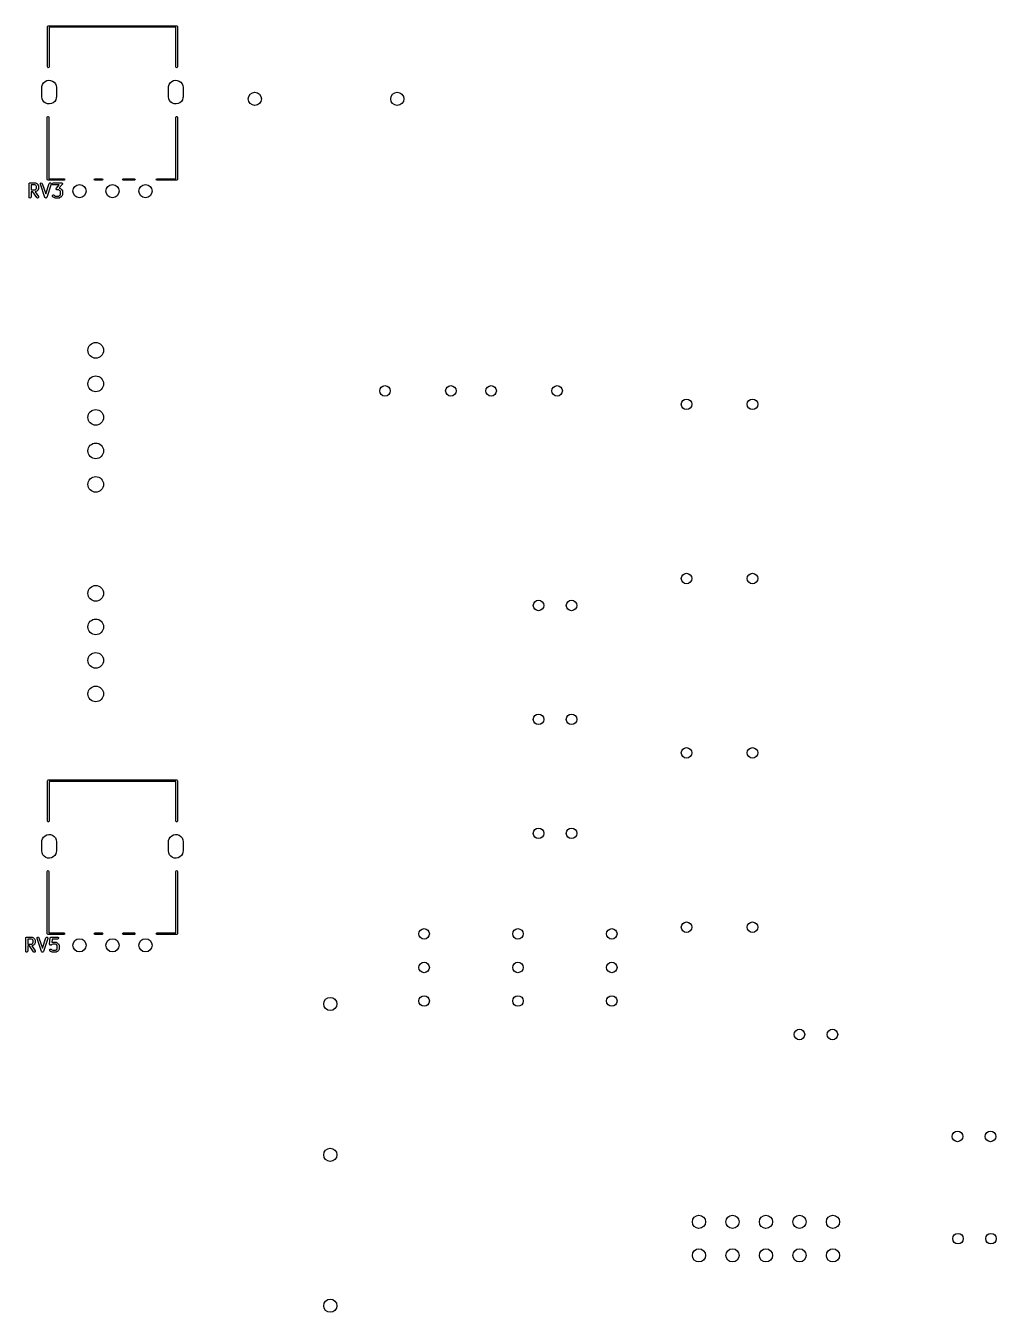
# Model space of a CAD drawing. Extents: x 62 to 226, y -145 to -46.
# Drawn here: x 62 to 135.6, y -143.4 to -45.9 of the extents above; entities that cross this region are included whole.
import ezdxf

# ---------------------------------------------------------------- set-up
doc = ezdxf.new("R2010")
doc.units = 0
doc.layers.add('BLACK', color=7, linetype='CONTINUOUS')

msp = doc.modelspace()

# ---------------------------------------------------------------- linework, layer by layer
at = {"layer": 'BLACK', "linetype": 'CONTINUOUS'}
for p, q in [((63.65, -45.95), (63.6676, -45.9076)), ((63.65, -49.01), (63.65, -45.95)), ((63.6676, -45.9076), (63.71, -45.89)), ((63.71, -45.89), (73.45, -45.89)), ((73.39, -46.01), (63.77, -46.01)), ((63.77, -46.01), (63.77, -49.01)), ((73.39, -49.01), (73.39, -46.01)), ((73.45, -45.89), (73.4924, -45.9076)), ((73.4924, -45.9076), (73.51, -45.95)), ((73.51, -45.95), (73.51, -49.01)), ((63.6676, -49.0524), (63.65, -49.01)), ((63.71, -49.07), (63.6676, -49.0524)), ((63.7524, -49.0524), (63.71, -49.07)), ((63.77, -49.01), (63.7524, -49.0524)), ((73.4076, -49.0524), (73.39, -49.01)), ((73.45, -49.07), (73.4076, -49.0524)), ((73.4924, -49.0524), (73.45, -49.07)), ((73.51, -49.01), (73.4924, -49.0524)), ((63.23, -50.57), (63.2359, -50.4897)), ((63.23, -51.27), (63.23, -50.57)), ((63.2359, -50.4897), (63.2775, -50.3463)), ((63.2775, -50.3463), (63.3562, -50.2194)), ((63.3562, -50.2194), (63.4661, -50.1184)), ((63.4661, -50.1184), (63.5991, -50.0506)), ((63.5991, -50.0506), (63.7455, -50.0211)), ((63.7455, -50.0211), (63.8944, -50.032)), ((63.8944, -50.032), (64.0348, -50.0826)), ((64.0348, -50.0826), (64.1565, -50.1691)), ((64.1565, -50.1691), (64.2505, -50.2851)), ((64.2505, -50.2851), (64.3097, -50.4221)), ((64.3097, -50.4221), (64.33, -50.57)), ((64.33, -50.57), (64.33, -51.27)), ((72.83, -50.57), (72.8359, -50.4897)), ((72.83, -51.27), (72.83, -50.57)), ((72.8359, -50.4897), (72.8775, -50.3463)), ((72.8775, -50.3463), (72.9562, -50.2194)), ((72.9562, -50.2194), (73.0661, -50.1184)), ((73.0661, -50.1184), (73.1991, -50.0506)), ((73.1991, -50.0506), (73.3455, -50.0211)), ((73.3455, -50.0211), (73.4944, -50.032)), ((73.4944, -50.032), (73.6348, -50.0826)), ((73.6348, -50.0826), (73.7565, -50.1691)), ((73.7565, -50.1691), (73.8504, -50.2851)), ((73.8504, -50.2851), (73.9097, -50.4221)), ((73.9097, -50.4221), (73.93, -50.57)), ((73.93, -50.57), (73.93, -51.27)), ((63.2503, -51.4179), (63.23, -51.27)), ((63.3095, -51.5549), (63.2503, -51.4179)), ((63.4035, -51.6709), (63.3095, -51.5549)), ((64.2038, -51.6206), (64.0939, -51.7216)), ((64.2824, -51.4937), (64.2038, -51.6206)), ((64.3241, -51.3503), (64.2824, -51.4937)), ((64.33, -51.27), (64.3241, -51.3503)), ((72.8503, -51.4179), (72.83, -51.27)), ((72.9095, -51.5549), (72.8503, -51.4179)), ((73.0035, -51.6709), (72.9095, -51.5549)), ((73.8038, -51.6206), (73.6939, -51.7216)), ((73.8824, -51.4937), (73.8038, -51.6206)), ((73.9241, -51.3503), (73.8824, -51.4937)), ((73.93, -51.27), (73.9241, -51.3503)), ((63.5252, -51.7574), (63.4035, -51.6709)), ((63.6656, -51.808), (63.5252, -51.7574)), ((63.8145, -51.8189), (63.6656, -51.808)), ((63.9609, -51.7894), (63.8145, -51.8189)), ((64.0939, -51.7216), (63.9609, -51.7894)), ((73.1252, -51.7574), (73.0035, -51.6709)), ((73.2656, -51.808), (73.1252, -51.7574)), ((73.4145, -51.8189), (73.2656, -51.808)), ((73.5609, -51.7894), (73.4145, -51.8189)), ((73.6939, -51.7216), (73.5609, -51.7894)), ((63.64, -52.82), (63.6576, -52.7776)), ((63.64, -57.54), (63.64, -52.82)), ((63.6576, -52.7776), (63.7, -52.76)), ((63.7, -52.76), (63.7424, -52.7776)), ((63.7424, -52.7776), (63.76, -52.82)), ((63.76, -52.82), (63.76, -57.48)), ((73.39, -52.82), (73.4076, -52.7776)), ((73.39, -57.48), (73.39, -52.82)), ((73.4076, -52.7776), (73.45, -52.76)), ((73.45, -52.76), (73.4924, -52.7776)), ((73.4924, -52.7776), (73.51, -52.82)), ((73.51, -52.82), (73.51, -57.54)), ((63.76, -57.48), (64.89, -57.48)), ((64.89, -57.48), (64.9324, -57.4976)), ((64.9324, -57.4976), (64.95, -57.54)), ((67.2, -57.54), (67.2176, -57.4976)), ((67.2176, -57.4976), (67.26, -57.48)), ((67.26, -57.48), (67.79, -57.48)), ((67.79, -57.48), (67.8324, -57.4976)), ((67.8324, -57.4976), (67.85, -57.54)), ((69.35, -57.54), (69.3676, -57.4976)), ((69.3676, -57.4976), (69.41, -57.48)), ((69.41, -57.48), (70.24, -57.48)), ((70.24, -57.48), (70.2824, -57.4976)), ((70.2824, -57.4976), (70.3, -57.54)), ((71.9, -57.54), (71.9176, -57.4976)), ((71.9176, -57.4976), (71.96, -57.48)), ((71.96, -57.48), (73.39, -57.48)), ((62.2583, -57.8724), (62.2601, -57.8626)), ((62.2583, -58.8724), (62.2583, -57.8724)), ((62.2595, -57.8594), (62.2611, -57.8565)), ((62.2601, -57.8626), (62.2595, -57.8594)), ((62.2611, -57.8565), (62.2629, -57.8467)), ((62.2629, -57.8467), (62.2754, -57.8318)), ((62.2754, -57.8318), (62.2851, -57.8149)), ((62.2851, -57.8149), (62.2915, -57.8126)), ((62.2915, -57.8126), (62.2958, -57.8074)), ((62.2958, -57.8074), (62.315, -57.804)), ((62.315, -57.804), (62.3333, -57.7974)), ((62.3333, -57.7974), (62.7143, -57.7974)), ((62.4083, -57.9474), (62.4083, -58.3212)), ((62.6966, -57.9474), (62.4083, -57.9474)), ((62.4083, -58.3212), (62.6966, -58.3212)), ((62.5324, -58.4712), (62.4083, -58.4712)), ((62.4083, -58.4712), (62.4083, -58.8724)), ((62.8433, -58.9154), (62.5324, -58.4712)), ((62.7651, -57.9816), (62.6966, -57.9474)), ((62.6966, -58.3212), (62.7651, -58.2869)), ((62.7143, -57.7974), (62.7399, -57.8019)), ((62.7185, -58.4697), (62.7152, -58.4708)), ((62.7152, -58.4708), (62.9662, -58.8294)), ((62.7229, -58.4707), (62.7185, -58.4697)), ((62.7478, -58.4633), (62.7229, -58.4707)), ((62.7399, -57.8019), (62.7434, -57.8048)), ((62.7434, -57.8048), (62.7478, -57.8053)), ((62.7478, -57.8053), (62.8431, -57.8529)), ((62.8431, -58.4157), (62.7478, -58.4633)), ((62.7955, -58.012), (62.7651, -57.9816)), ((62.7651, -58.2869), (62.7955, -58.2565)), ((62.8298, -58.0806), (62.7955, -58.012)), ((62.7955, -58.2565), (62.8298, -58.188)), ((62.8298, -58.188), (62.8298, -58.0806)), ((62.8431, -57.8529), (62.8611, -57.8663)), ((62.8442, -58.4145), (62.8431, -58.4157)), ((62.8626, -58.4016), (62.8442, -58.4145)), ((62.8611, -57.8663), (62.8626, -57.867)), ((62.8626, -57.867), (62.9102, -57.9146)), ((62.9102, -58.354), (62.8626, -58.4016)), ((62.9102, -57.9146), (62.923, -57.933)), ((62.9109, -58.3525), (62.9102, -58.354)), ((62.9242, -58.3345), (62.9109, -58.3525)), ((62.923, -57.933), (62.9242, -57.9341)), ((62.9242, -57.9341), (62.9718, -58.0293)), ((62.9718, -58.2393), (62.9242, -58.3345)), ((62.9718, -58.0293), (62.9793, -58.0543)), ((62.9724, -58.2348), (62.9718, -58.2393)), ((62.9752, -58.2314), (62.9724, -58.2348)), ((62.9798, -58.2057), (62.9752, -58.2314)), ((62.9793, -58.0543), (62.9782, -58.0586)), ((62.9782, -58.0586), (62.9798, -58.0629)), ((62.9798, -58.0629), (62.9798, -58.2057)), ((63.1155, -57.8703), (63.1344, -57.8226)), ((63.1193, -57.8961), (63.1155, -57.8703)), ((63.4527, -58.8961), (63.1193, -57.8961)), ((63.1344, -57.8226), (63.1795, -57.7982)), ((63.1795, -57.7982), (63.2297, -57.8085)), ((63.2297, -57.8085), (63.2616, -57.8487)), ((63.2616, -57.8487), (63.5238, -58.6352)), ((63.5238, -58.6352), (63.786, -57.8487)), ((63.9283, -57.8961), (63.595, -58.8961)), ((63.6576, -57.5824), (63.64, -57.54)), ((63.7, -57.6), (63.6576, -57.5824)), ((63.705, -57.5979), (63.7, -57.6)), ((63.71, -57.6), (63.705, -57.5979)), ((64.89, -57.6), (63.71, -57.6)), ((63.786, -57.8487), (63.7984, -57.8258)), ((63.7984, -57.8258), (63.8421, -57.7989)), ((63.8421, -57.7989), (63.8929, -57.8064)), ((63.8929, -57.8064), (63.9269, -57.8448)), ((63.9269, -57.8448), (63.9283, -57.8961)), ((64.0214, -57.8594), (64.047, -57.8149)), ((64.0303, -57.9099), (64.0214, -57.8594)), ((64.0696, -57.9429), (64.0303, -57.9099)), ((64.047, -57.8149), (64.0952, -57.7974)), ((64.0952, -57.9474), (64.0696, -57.9429)), ((64.0952, -57.7974), (64.7143, -57.7974)), ((64.549, -57.9474), (64.0952, -57.9474)), ((64.306, -58.2518), (64.3081, -58.2462)), ((64.3125, -58.2709), (64.306, -58.2518)), ((64.3071, -58.2403), (64.3172, -58.2228)), ((64.3081, -58.2462), (64.3071, -58.2403)), ((64.316, -58.2908), (64.3125, -58.2709)), ((64.3206, -58.2947), (64.316, -58.2908)), ((64.3172, -58.2228), (64.3245, -58.2039)), ((64.3225, -58.3003), (64.3206, -58.2947)), ((64.3398, -58.3108), (64.3225, -58.3003)), ((64.3245, -58.2039), (64.549, -57.9474)), ((64.3553, -58.3238), (64.3398, -58.3108)), ((64.3637, -58.3253), (64.3553, -58.3238)), ((64.3664, -58.3269), (64.3637, -58.3253)), ((64.3698, -58.3264), (64.3664, -58.3269)), ((64.381, -58.3283), (64.3698, -58.3264)), ((64.5061, -58.3283), (64.381, -58.3283)), ((64.5746, -58.3626), (64.5061, -58.3283)), ((64.7707, -57.9218), (64.5432, -58.1818)), ((64.5432, -58.1818), (64.5495, -58.1829)), ((64.5495, -58.1829), (64.5529, -58.1857)), ((64.5529, -58.1857), (64.5573, -58.1863)), ((64.5573, -58.1863), (64.6526, -58.2339)), ((64.605, -58.393), (64.5746, -58.3626)), ((64.6393, -58.4615), (64.605, -58.393)), ((64.6393, -58.6642), (64.6393, -58.4615)), ((64.6526, -58.2339), (64.6706, -58.2472)), ((64.6706, -58.2472), (64.6721, -58.2479)), ((64.6721, -58.2479), (64.7197, -58.2955)), ((64.7143, -57.7974), (64.7254, -57.7993)), ((64.7197, -58.2955), (64.7326, -58.3139)), ((64.7254, -57.7993), (64.7288, -57.7988)), ((64.7288, -57.7988), (64.7315, -57.8004)), ((64.7315, -57.8004), (64.7399, -57.8019)), ((64.7326, -58.3139), (64.7337, -58.315)), ((64.7337, -58.315), (64.7814, -58.4103)), ((64.7399, -57.8019), (64.7554, -57.8149)), ((64.7554, -57.8149), (64.7727, -57.8254)), ((64.778, -57.9029), (64.7707, -57.9218)), ((64.7727, -57.8254), (64.7747, -57.831)), ((64.7747, -57.831), (64.7792, -57.8349)), ((64.7881, -57.8854), (64.778, -57.9029)), ((64.7792, -57.8349), (64.7827, -57.8548)), ((64.7814, -58.4103), (64.7888, -58.4352)), ((64.7827, -57.8548), (64.7893, -57.8739)), ((64.7893, -57.8739), (64.7871, -57.8795)), ((64.7871, -57.8795), (64.7881, -57.8854)), ((64.7888, -58.4352), (64.7878, -58.4396)), ((64.7878, -58.4396), (64.7893, -58.4438)), ((64.7893, -58.4438), (64.7893, -58.6819)), ((64.9324, -57.5824), (64.89, -57.6)), ((64.95, -57.54), (64.9324, -57.5824)), ((67.2176, -57.5824), (67.2, -57.54)), ((67.26, -57.6), (67.2176, -57.5824)), ((67.79, -57.6), (67.26, -57.6)), ((67.8324, -57.5824), (67.79, -57.6)), ((67.85, -57.54), (67.8324, -57.5824)), ((69.3676, -57.5824), (69.35, -57.54)), ((69.41, -57.6), (69.3676, -57.5824)), ((70.24, -57.6), (69.41, -57.6)), ((70.2824, -57.5824), (70.24, -57.6)), ((70.3, -57.54), (70.2824, -57.5824)), ((71.9176, -57.5824), (71.9, -57.54)), ((71.96, -57.6), (71.9176, -57.5824)), ((73.45, -57.6), (71.96, -57.6)), ((73.4924, -57.5824), (73.45, -57.6)), ((73.51, -57.54), (73.4924, -57.5824)), ((62.2759, -58.9206), (62.2583, -58.8724)), ((62.3203, -58.9462), (62.2759, -58.9206)), ((62.3708, -58.9373), (62.3203, -58.9462)), ((62.4038, -58.898), (62.3708, -58.9373)), ((62.4083, -58.8724), (62.4038, -58.898)), ((62.8853, -58.9448), (62.8433, -58.9154)), ((62.9364, -58.9404), (62.8853, -58.9448)), ((62.9727, -58.9041), (62.9364, -58.9404)), ((62.9662, -58.8294), (62.9772, -58.853)), ((62.9772, -58.853), (62.9727, -58.9041)), ((63.454, -58.8978), (63.4527, -58.8961)), ((63.4541, -58.8999), (63.454, -58.8978)), ((63.4698, -58.9177), (63.4541, -58.8999)), ((63.4845, -58.9363), (63.4698, -58.9177)), ((63.4867, -58.9367), (63.4845, -58.9363)), ((63.4881, -58.9383), (63.4867, -58.9367)), ((63.5116, -58.9418), (63.4881, -58.9383)), ((63.5348, -58.9466), (63.5116, -58.9418)), ((63.5367, -58.9455), (63.5348, -58.9466)), ((63.5388, -58.9459), (63.5367, -58.9455)), ((63.5591, -58.9334), (63.5388, -58.9459)), ((63.5799, -58.9221), (63.5591, -58.9334)), ((63.5807, -58.9201), (63.5799, -58.9221)), ((63.5826, -58.919), (63.5807, -58.9201)), ((63.595, -58.8961), (63.5826, -58.919)), ((64.0228, -58.7577), (64.0522, -58.7157)), ((64.0273, -58.8088), (64.0228, -58.7577)), ((64.0422, -58.8302), (64.0273, -58.8088)), ((64.0898, -58.8778), (64.0422, -58.8302)), ((64.0522, -58.7157), (64.1018, -58.7024)), ((64.0913, -58.8785), (64.0898, -58.8778)), ((64.1093, -58.8918), (64.0913, -58.8785)), ((64.1018, -58.7024), (64.1483, -58.7241)), ((64.2046, -58.9395), (64.1093, -58.8918)), ((64.1483, -58.7241), (64.1873, -58.7631)), ((64.1873, -58.7631), (64.2558, -58.7974)), ((64.209, -58.94), (64.2046, -58.9395)), ((64.2124, -58.9429), (64.209, -58.94)), ((64.2381, -58.9474), (64.2124, -58.9429)), ((64.5238, -58.9474), (64.2381, -58.9474)), ((64.2558, -58.7974), (64.5061, -58.7974)), ((64.5061, -58.7974), (64.5746, -58.7631)), ((64.528, -58.9458), (64.5238, -58.9474)), ((64.5324, -58.9469), (64.528, -58.9458)), ((64.5573, -58.9395), (64.5324, -58.9469)), ((64.6526, -58.8918), (64.5573, -58.9395)), ((64.5746, -58.7631), (64.605, -58.7327)), ((64.605, -58.7327), (64.6393, -58.6642)), ((64.6537, -58.8907), (64.6526, -58.8918)), ((64.6721, -58.8778), (64.6537, -58.8907)), ((64.7197, -58.8302), (64.6721, -58.8778)), ((64.7204, -58.8287), (64.7197, -58.8302)), ((64.7337, -58.8107), (64.7204, -58.8287)), ((64.7814, -58.7154), (64.7337, -58.8107)), ((64.7819, -58.711), (64.7814, -58.7154)), ((64.7848, -58.7076), (64.7819, -58.711)), ((64.7893, -58.6819), (64.7848, -58.7076)), ((63.65, -103.1), (63.6676, -103.058)), ((63.65, -106.16), (63.65, -103.1)), ((63.6676, -103.058), (63.71, -103.04)), ((63.71, -103.04), (73.45, -103.04)), ((73.39, -103.16), (63.77, -103.16)), ((63.77, -103.16), (63.77, -106.16)), ((73.39, -106.16), (73.39, -103.16)), ((73.45, -103.04), (73.4924, -103.058)), ((73.4924, -103.058), (73.51, -103.1)), ((73.51, -103.1), (73.51, -106.16)), ((63.6676, -106.202), (63.65, -106.16)), ((63.71, -106.22), (63.6676, -106.202)), ((63.7524, -106.202), (63.71, -106.22)), ((63.77, -106.16), (63.7524, -106.202)), ((73.4076, -106.202), (73.39, -106.16)), ((73.45, -106.22), (73.4076, -106.202)), ((73.4924, -106.202), (73.45, -106.22)), ((73.51, -106.16), (73.4924, -106.202)), ((63.4661, -107.268), (63.5991, -107.201)), ((63.5991, -107.201), (63.7455, -107.171)), ((63.7455, -107.171), (63.8944, -107.182)), ((63.8944, -107.182), (64.0348, -107.233)), ((64.0348, -107.233), (64.1565, -107.319)), ((73.0661, -107.268), (73.1991, -107.201)), ((73.1991, -107.201), (73.3455, -107.171)), ((73.3455, -107.171), (73.4944, -107.182)), ((73.4944, -107.182), (73.6348, -107.233)), ((73.6348, -107.233), (73.7565, -107.319)), ((63.23, -107.72), (63.2359, -107.64)), ((63.23, -108.42), (63.23, -107.72)), ((63.2359, -107.64), (63.2775, -107.496)), ((63.2775, -107.496), (63.3562, -107.369)), ((63.3562, -107.369), (63.4661, -107.268)), ((64.1565, -107.319), (64.2505, -107.435)), ((64.2505, -107.435), (64.3097, -107.572)), ((64.3097, -107.572), (64.33, -107.72)), ((64.33, -107.72), (64.33, -108.42)), ((72.83, -107.72), (72.8359, -107.64)), ((72.83, -108.42), (72.83, -107.72)), ((72.8359, -107.64), (72.8775, -107.496)), ((72.8775, -107.496), (72.9562, -107.369)), ((72.9562, -107.369), (73.0661, -107.268)), ((73.7565, -107.319), (73.8504, -107.435)), ((73.8504, -107.435), (73.9097, -107.572)), ((73.9097, -107.572), (73.93, -107.72)), ((73.93, -107.72), (73.93, -108.42)), ((63.2503, -108.568), (63.23, -108.42)), ((63.3095, -108.705), (63.2503, -108.568)), ((63.4035, -108.821), (63.3095, -108.705)), ((63.5252, -108.907), (63.4035, -108.821)), ((63.6656, -108.958), (63.5252, -108.907)), ((63.8145, -108.969), (63.6656, -108.958)), ((63.9609, -108.939), (63.8145, -108.969)), ((64.0939, -108.872), (63.9609, -108.939)), ((64.2038, -108.771), (64.0939, -108.872)), ((64.2824, -108.644), (64.2038, -108.771)), ((64.3241, -108.5), (64.2824, -108.644)), ((64.33, -108.42), (64.3241, -108.5)), ((72.8503, -108.568), (72.83, -108.42)), ((72.9095, -108.705), (72.8503, -108.568)), ((73.0035, -108.821), (72.9095, -108.705)), ((73.1252, -108.907), (73.0035, -108.821)), ((73.2656, -108.958), (73.1252, -108.907)), ((73.4145, -108.969), (73.2656, -108.958)), ((73.5609, -108.939), (73.4145, -108.969)), ((73.6939, -108.872), (73.5609, -108.939)), ((73.8038, -108.771), (73.6939, -108.872)), ((73.8824, -108.644), (73.8038, -108.771)), ((73.9241, -108.5), (73.8824, -108.644)), ((73.93, -108.42), (73.9241, -108.5)), ((63.64, -109.97), (63.6576, -109.928)), ((63.64, -114.69), (63.64, -109.97)), ((63.6576, -109.928), (63.7, -109.91)), ((63.7, -109.91), (63.7424, -109.928)), ((63.7424, -109.928), (63.76, -109.97)), ((63.76, -109.97), (63.76, -114.63)), ((73.39, -109.97), (73.4076, -109.928)), ((73.39, -114.63), (73.39, -109.97)), ((73.4076, -109.928), (73.45, -109.91)), ((73.45, -109.91), (73.4924, -109.928)), ((73.4924, -109.928), (73.51, -109.97)), ((73.51, -109.97), (73.51, -114.69)), ((62.0043, -115.022), (62.0061, -115.013)), ((62.0043, -116.022), (62.0043, -115.022)), ((62.0055, -115.009), (62.0071, -115.006)), ((62.0061, -115.013), (62.0055, -115.009)), ((62.0071, -115.006), (62.0089, -114.997)), ((62.0089, -114.997), (62.0214, -114.982)), ((62.0214, -114.982), (62.0311, -114.965)), ((62.0311, -114.965), (62.0375, -114.963)), ((62.0375, -114.963), (62.0418, -114.957)), ((62.0418, -114.957), (62.061, -114.954)), ((62.061, -114.954), (62.0793, -114.947)), ((62.0793, -114.947), (62.4603, -114.947)), ((62.4603, -114.947), (62.4859, -114.952)), ((62.4859, -114.952), (62.4894, -114.955)), ((62.4894, -114.955), (62.4938, -114.955)), ((62.4938, -114.955), (62.5891, -115.003)), ((62.5891, -115.003), (62.6071, -115.016)), ((62.6071, -115.016), (62.6086, -115.017)), ((62.6086, -115.017), (62.6562, -115.065)), ((62.8615, -115.02), (62.8804, -114.973)), ((62.8653, -115.046), (62.8615, -115.02)), ((62.8804, -114.973), (62.9255, -114.948)), ((62.9255, -114.948), (62.9757, -114.958)), ((62.9757, -114.958), (63.0076, -114.999)), ((63.0076, -114.999), (63.2698, -115.785)), ((63.2698, -115.785), (63.532, -114.999)), ((63.532, -114.999), (63.5444, -114.976)), ((63.5444, -114.976), (63.5881, -114.949)), ((63.5881, -114.949), (63.6389, -114.956)), ((63.6389, -114.956), (63.6729, -114.995)), ((63.6576, -114.732), (63.64, -114.69)), ((63.7, -114.75), (63.6576, -114.732)), ((63.6729, -114.995), (63.6743, -115.046)), ((63.705, -114.748), (63.7, -114.75)), ((63.71, -114.75), (63.705, -114.748)), ((64.89, -114.75), (63.71, -114.75)), ((63.76, -114.63), (64.89, -114.63)), ((63.8142, -115.491), (63.8618, -115.015)), ((63.8618, -115.015), (63.8629, -115.011)), ((63.8626, -115.009), (63.8642, -115.007)), ((63.8629, -115.011), (63.8626, -115.009)), ((63.8642, -115.007), (63.8689, -114.99)), ((63.8689, -114.99), (63.8803, -114.979)), ((63.8803, -114.979), (63.8883, -114.965)), ((63.8883, -114.965), (63.8981, -114.961)), ((63.8981, -114.961), (63.9056, -114.954)), ((63.9056, -114.954), (63.9215, -114.953)), ((63.9215, -114.953), (63.9365, -114.947)), ((63.9365, -114.947), (64.4127, -114.947)), ((64.4127, -114.947), (64.4383, -114.952)), ((64.4383, -114.952), (64.4776, -114.985)), ((64.4776, -114.985), (64.4865, -115.035)), ((64.89, -114.63), (64.9324, -114.648)), ((64.9324, -114.732), (64.89, -114.75)), ((64.9324, -114.648), (64.95, -114.69)), ((64.95, -114.69), (64.9324, -114.732)), ((67.2, -114.69), (67.2176, -114.648)), ((67.2176, -114.732), (67.2, -114.69)), ((67.2176, -114.648), (67.26, -114.63)), ((67.26, -114.75), (67.2176, -114.732)), ((67.26, -114.63), (67.79, -114.63)), ((67.79, -114.75), (67.26, -114.75)), ((67.79, -114.63), (67.8324, -114.648)), ((67.8324, -114.732), (67.79, -114.75)), ((67.8324, -114.648), (67.85, -114.69)), ((67.85, -114.69), (67.8324, -114.732)), ((69.35, -114.69), (69.3676, -114.648)), ((69.3676, -114.732), (69.35, -114.69)), ((69.3676, -114.648), (69.41, -114.63)), ((69.41, -114.75), (69.3676, -114.732)), ((69.41, -114.63), (70.24, -114.63)), ((70.24, -114.75), (69.41, -114.75)), ((70.24, -114.63), (70.2824, -114.648)), ((70.2824, -114.732), (70.24, -114.75)), ((70.2824, -114.648), (70.3, -114.69)), ((70.3, -114.69), (70.2824, -114.732)), ((71.9, -114.69), (71.9176, -114.648)), ((71.9176, -114.732), (71.9, -114.69)), ((71.9176, -114.648), (71.96, -114.63)), ((71.96, -114.75), (71.9176, -114.732)), ((71.96, -114.63), (73.39, -114.63)), ((73.45, -114.75), (71.96, -114.75)), ((73.4924, -114.732), (73.45, -114.75)), ((73.51, -114.69), (73.4924, -114.732)), ((62.1543, -115.097), (62.1543, -115.471)), ((62.4426, -115.097), (62.1543, -115.097)), ((62.1543, -115.471), (62.4426, -115.471)), ((62.2784, -115.621), (62.1543, -115.621)), ((62.1543, -115.621), (62.1543, -116.022)), ((62.5893, -116.065), (62.2784, -115.621)), ((62.5111, -115.132), (62.4426, -115.097)), ((62.4426, -115.471), (62.5111, -115.437)), ((62.4645, -115.62), (62.4612, -115.621)), ((62.4612, -115.621), (62.7122, -115.979)), ((62.4689, -115.621), (62.4645, -115.62)), ((62.4938, -115.613), (62.4689, -115.621)), ((62.5891, -115.566), (62.4938, -115.613)), ((62.5415, -115.162), (62.5111, -115.132)), ((62.5111, -115.437), (62.5415, -115.407)), ((62.5758, -115.231), (62.5415, -115.162)), ((62.5415, -115.407), (62.5758, -115.338)), ((62.5758, -115.338), (62.5758, -115.231)), ((62.5902, -115.564), (62.5891, -115.566)), ((62.6086, -115.552), (62.5902, -115.564)), ((62.6562, -115.504), (62.6086, -115.552)), ((62.6562, -115.065), (62.669, -115.083)), ((62.6569, -115.503), (62.6562, -115.504)), ((62.6702, -115.484), (62.6569, -115.503)), ((62.669, -115.083), (62.6702, -115.084)), ((62.6702, -115.084), (62.7178, -115.179)), ((62.7178, -115.389), (62.6702, -115.484)), ((62.7122, -115.979), (62.7232, -116.003)), ((62.7178, -115.179), (62.7253, -115.204)), ((62.7184, -115.385), (62.7178, -115.389)), ((62.7212, -115.381), (62.7184, -115.385)), ((62.7232, -116.003), (62.7187, -116.054)), ((62.7258, -115.356), (62.7212, -115.381)), ((62.7253, -115.204), (62.7242, -115.209)), ((62.7242, -115.209), (62.7258, -115.213)), ((62.7258, -115.213), (62.7258, -115.356)), ((63.1987, -116.046), (62.8653, -115.046)), ((63.6743, -115.046), (63.341, -116.046)), ((63.8207, -115.516), (63.8141, -115.492)), ((63.8141, -115.492), (63.8144, -115.492)), ((63.8144, -115.492), (63.8142, -115.491)), ((63.8164, -115.908), (63.8458, -115.866)), ((63.8209, -115.959), (63.8164, -115.908)), ((63.8269, -115.541), (63.8207, -115.516)), ((63.8358, -115.98), (63.8209, -115.959)), ((63.8273, -115.541), (63.8269, -115.541)), ((63.8274, -115.542), (63.8273, -115.541)), ((63.8481, -115.556), (63.8274, -115.542)), ((63.8834, -116.028), (63.8358, -115.98)), ((63.8458, -115.866), (63.8954, -115.852)), ((63.8685, -115.571), (63.8481, -115.556)), ((63.869, -115.571), (63.8685, -115.571)), ((63.8694, -115.571), (63.869, -115.571)), ((63.8945, -115.569), (63.8694, -115.571)), ((63.9197, -115.567), (63.8945, -115.569)), ((63.8954, -115.852), (63.9419, -115.874)), ((63.9201, -115.567), (63.9197, -115.567)), ((63.9206, -115.567), (63.9201, -115.567)), ((63.9419, -115.552), (63.9206, -115.567)), ((63.9809, -115.513), (63.9419, -115.552)), ((63.9419, -115.874), (63.9809, -115.913)), ((64.0044, -115.097), (63.9795, -115.346)), ((63.9795, -115.346), (63.9982, -115.336)), ((64.0494, -115.478), (63.9809, -115.513)), ((63.9809, -115.913), (64.0494, -115.947)), ((63.9982, -115.336), (64.0231, -115.329)), ((64.4127, -115.097), (64.0044, -115.097)), ((64.0231, -115.329), (64.0275, -115.33)), ((64.0275, -115.33), (64.0317, -115.328)), ((64.0317, -115.328), (64.2698, -115.328)), ((64.2521, -115.478), (64.0494, -115.478)), ((64.0494, -115.947), (64.2521, -115.947)), ((64.3206, -115.513), (64.2521, -115.478)), ((64.2521, -115.947), (64.3206, -115.913)), ((64.2698, -115.328), (64.2955, -115.333)), ((64.2955, -115.333), (64.2989, -115.336)), ((64.2989, -115.336), (64.3033, -115.336)), ((64.3033, -115.336), (64.3986, -115.384)), ((64.351, -115.543), (64.3206, -115.513)), ((64.3206, -115.913), (64.351, -115.883)), ((64.3853, -115.612), (64.351, -115.543)), ((64.351, -115.883), (64.3853, -115.814)), ((64.3853, -115.814), (64.3853, -115.612)), ((64.3986, -115.384), (64.4166, -115.397)), ((64.4609, -115.08), (64.4127, -115.097)), ((64.4166, -115.397), (64.4181, -115.398)), ((64.4181, -115.398), (64.4657, -115.446)), ((64.4657, -115.98), (64.4181, -116.028)), ((64.4865, -115.035), (64.4609, -115.08)), ((64.4657, -115.446), (64.4786, -115.464)), ((64.4664, -115.979), (64.4657, -115.98)), ((64.4797, -115.961), (64.4664, -115.979)), ((64.4786, -115.464), (64.4797, -115.465)), ((64.4797, -115.465), (64.5274, -115.56)), ((64.5274, -115.865), (64.4797, -115.961)), ((64.5274, -115.56), (64.5348, -115.585)), ((64.5279, -115.861), (64.5274, -115.865)), ((64.5308, -115.858), (64.5279, -115.861)), ((64.5353, -115.832), (64.5308, -115.858)), ((64.5348, -115.585), (64.5338, -115.59)), ((64.5338, -115.59), (64.5353, -115.594)), ((64.5353, -115.594), (64.5353, -115.832)), ((62.0219, -116.071), (62.0043, -116.022)), ((62.0663, -116.096), (62.0219, -116.071)), ((62.1168, -116.087), (62.0663, -116.096)), ((62.1498, -116.048), (62.1168, -116.087)), ((62.1543, -116.022), (62.1498, -116.048)), ((62.6313, -116.095), (62.5893, -116.065)), ((62.6824, -116.09), (62.6313, -116.095)), ((62.7187, -116.054), (62.6824, -116.09)), ((63.2, -116.048), (63.1987, -116.046)), ((63.2001, -116.05), (63.2, -116.048)), ((63.2158, -116.068), (63.2001, -116.05)), ((63.2305, -116.086), (63.2158, -116.068)), ((63.2327, -116.087), (63.2305, -116.086)), ((63.2341, -116.088), (63.2327, -116.087)), ((63.2576, -116.092), (63.2341, -116.088)), ((63.2808, -116.097), (63.2576, -116.092)), ((63.2827, -116.096), (63.2808, -116.097)), ((63.2848, -116.096), (63.2827, -116.096)), ((63.3051, -116.083), (63.2848, -116.096)), ((63.3259, -116.072), (63.3051, -116.083)), ((63.3267, -116.07), (63.3259, -116.072)), ((63.3286, -116.069), (63.3267, -116.07)), ((63.341, -116.046), (63.3286, -116.069)), ((63.8849, -116.028), (63.8834, -116.028)), ((63.9029, -116.042), (63.8849, -116.028)), ((63.9982, -116.089), (63.9029, -116.042)), ((64.0026, -116.09), (63.9982, -116.089)), ((64.0061, -116.093), (64.0026, -116.09)), ((64.0317, -116.097), (64.0061, -116.093)), ((64.2698, -116.097), (64.0317, -116.097)), ((64.274, -116.096), (64.2698, -116.097)), ((64.2784, -116.097), (64.274, -116.096)), ((64.3033, -116.089), (64.2784, -116.097)), ((64.3986, -116.042), (64.3033, -116.089)), ((64.3997, -116.041), (64.3986, -116.042)), ((64.4181, -116.028), (64.3997, -116.041))]:
    msp.add_line(p, q, dxfattribs=at)
at = {"layer": 'BLACK'}
for centre, radius in [((79.375, -51.435), 0.5), ((90.17, -51.435), 0.5), ((66.08, -58.42), 0.5), ((68.58, -58.42), 0.5), ((71.08, -58.42), 0.5), ((67.31, -70.485), 0.595), ((67.31, -73.025), 0.595), ((89.2321, -73.5584), 0.4), ((94.2321, -73.5584), 0.4), ((97.2801, -73.5584), 0.4), ((102.28, -73.5584), 0.4), ((67.31, -75.565), 0.595), ((112.092, -74.5744), 0.4), ((117.092, -74.5744), 0.4), ((67.31, -78.105), 0.595), ((67.31, -80.645), 0.595), ((112.092, -87.7824), 0.4), ((117.092, -87.7824), 0.4), ((67.31, -88.9), 0.595), ((100.876, -89.8144), 0.4), ((103.376, -89.8144), 0.4), ((67.31, -91.44), 0.595), ((67.31, -93.98), 0.595), ((67.31, -96.52), 0.595), ((100.876, -98.4504), 0.4), ((103.376, -98.4504), 0.4), ((112.092, -100.99), 0.4), ((117.092, -100.99), 0.4), ((100.876, -107.086), 0.4), ((103.376, -107.086), 0.4), ((112.092, -114.198), 0.4), ((117.092, -114.198), 0.4), ((92.2001, -114.706), 0.4), ((99.3121, -114.706), 0.4), ((106.424, -114.706), 0.4), ((66.08, -115.57), 0.5), ((68.58, -115.57), 0.5), ((71.08, -115.57), 0.5), ((92.2001, -117.246), 0.4), ((99.3121, -117.246), 0.4), ((106.424, -117.246), 0.4), ((85.09, -120.015), 0.5), ((92.2001, -119.786), 0.4), ((99.3121, -119.786), 0.4), ((106.424, -119.786), 0.4), ((120.648, -122.326), 0.4), ((123.148, -122.326), 0.4), ((132.628, -130.048), 0.4), ((135.128, -130.048), 0.4), ((85.09, -131.445), 0.5), ((113.03, -136.525), 0.5), ((115.57, -136.525), 0.5), ((118.11, -136.525), 0.5), ((120.65, -136.525), 0.5), ((123.19, -136.525), 0.5), ((132.667, -137.795), 0.4), ((135.167, -137.795), 0.4), ((113.03, -139.065), 0.5), ((115.57, -139.065), 0.5), ((118.11, -139.065), 0.5), ((120.65, -139.065), 0.5), ((123.19, -139.065), 0.5), ((85.09, -142.875), 0.5)]:
    msp.add_circle(centre, radius, dxfattribs=at)

doc.saveas('drawing.dxf')
